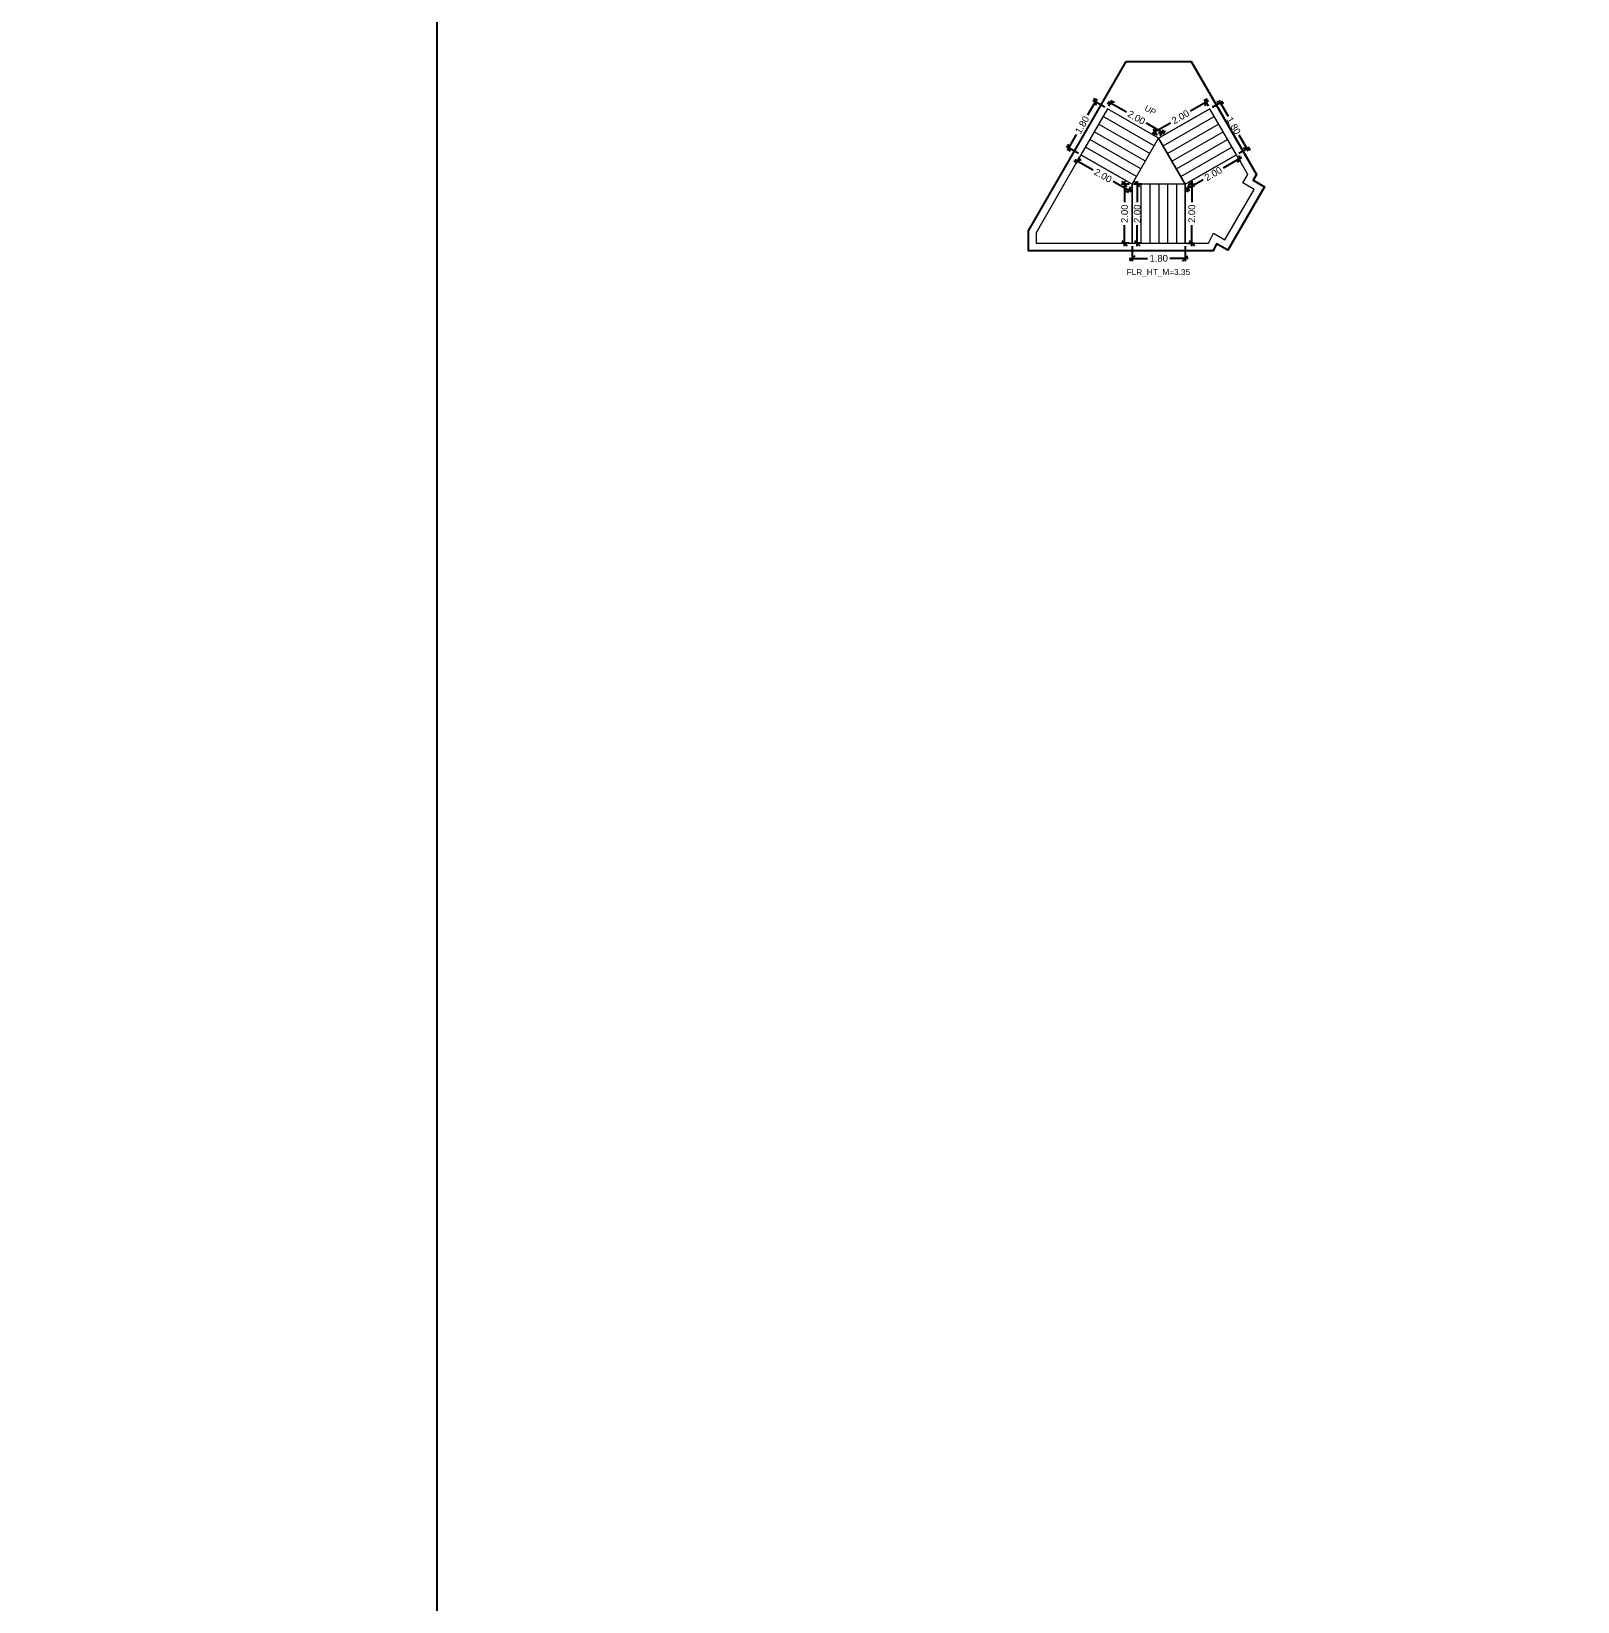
# Model space of a CAD drawing. Header units: metres. Extents: x 256329 to 886268, y -249371 to 355.
# Drawn here: x 287182.7 to 287235.1, y -1403.5 to -1350.2 of the extents above; entities that cross this region are included whole.
import ezdxf

# ---------------------------------------------------------------- set-up
doc = ezdxf.new("R2010")
doc.units = ezdxf.units.M
doc.header["$MEASUREMENT"] = 0
doc.header["$PDMODE"] = 35
doc.linetypes.add('CONTINOUS', pattern=[0])
doc.layers.get('0').update_dxf_attribs({"lineweight": 18})
doc.layers.get('Defpoints').update_dxf_attribs({"lineweight": 20})
doc.layers.add('A_TEXT', color=4, linetype='Continuous', lineweight=0, transparency=0.3)
doc.layers.add('BLK_2_FLR_37_STAIR_1', color=7, linetype='Continuous')
for name, color, linetype, lineweight in [('BLK_2_FLR_37_STAIR_1_FLIGHT_1', 7, 'Continuous', 0), ('BLK_2_FLR_37_STAIR_1_FLIGHT_2', 7, 'Continuous', 0), ('BLK_2_FLR_37_STAIR_1_FLIGHT_3', 7, 'Continuous', 0), ('BLK_2_FLR_37_STAIR_1_LANDING_1', 7, 'Continuous', 0), ('BLK_2_FLR_37_STAIR_1_LANDING_2', 7, 'Continuous', 0)]:
    doc.layers.add(name, color=color, linetype=linetype, lineweight=lineweight)
doc.layers.add('SPA COMMENT', color=7, linetype='Continuous', true_color=0xeb0505)
doc.styles.add('Arial', font='arial.ttf')
doc.styles.get("Standard").update_dxf_attribs({"font": 'arial.ttf'})
doc.dimstyles.new('METRIC DIM', dxfattribs={"dimtxt": 0.23, "dimasz": 0.18, "dimexe": 0.1, "dimexo": 0.1, "dimgap": 0.09, "dimtad": 0, "dimzin": 0, "dimdsep": 46, "dimtxsty": 'Standard', "dimblk": 'OBLIQUE', "dimcen": 0, "dimdle": 0.1, "dimclrd": 147, "dimclre": 147, "dimclrt": 7, "dimadec": 0, "dimazin": 0, "dimtfac": 1, "dimtofl": 0, "dimtmove": 0, "dimatfit": 2, "dimfxl": 0.125, "dimtolj": 1, "dimtzin": 0, "dimarcsym": 0})

# ---------------------------------------------------------------- blocks, each defined once
blk = doc.blocks.new('_Oblique')
at = {"color": 0, "linetype": 'ByBlock', "lineweight": -2}
blk.add_line((-0.5, -0.5), (0.5, 0.5), dxfattribs=at)
blk = doc.blocks.new('*D1927')
at = {"layer": 'BLK_2_FLR_37_STAIR_1_FLIGHT_2', "color": 147, "lineweight": -2, "transparency": 16777216}
for p, q in [((287219.931861, -1357.938402), (287220.554361, -1357.938178)), ((287220.031713, -1357.526394), (287220.031897, -1358.038366)), ((287221.931861, -1357.937683), (287221.309361, -1357.937906)), ((287221.831713, -1357.525747), (287221.831897, -1358.037719))]:
    blk.add_line(p, q, dxfattribs=at)
at = {"layer": 'Defpoints', "color": 0, "linetype": 'CONTINOUS', "transparency": 16777216}
for p in [(287220.031677, -1357.426394, 0.042641), (287221.831677, -1357.425747, 0.042641), (287220.031861, -1357.938366)]:
    blk.add_point(p, dxfattribs=at)
at = {"layer": 'BLK_2_FLR_37_STAIR_1_FLIGHT_2', "color": 147, "linetype": 'CONTINOUS', "lineweight": -2, "transparency": 16777216, "xscale": 0.18, "yscale": 0.18, "zscale": 0.18}
for p, rotation in [((287220.031861, -1357.938366), 180.020597), ((287221.831861, -1357.937719), 0.020597)]:
    blk.add_blockref('_Oblique', p, dxfattribs=dict(at, rotation=rotation))
at = {"layer": 'BLK_2_FLR_37_STAIR_1_FLIGHT_2', "color": 7, "linetype": 'CONTINOUS', "transparency": 16777216, "insert": (287220.931861, -1357.938042), "char_height": 0.23, "attachment_point": 5, "rotation": 0.0205967}
blk.add_mtext('\\A1;1.80', dxfattribs=at)
blk = doc.blocks.new('*D1928')
at = {"layer": 'BLK_2_FLR_37_STAIR_1_FLIGHT_3', "color": 147, "lineweight": -2, "transparency": 16777216}
for p, q in [((287222.623199, -1352.596422), (287222.007273, -1352.950566)), ((287222.6138, -1352.780694), (287222.486662, -1352.559576)), ((287220.714657, -1353.693792), (287221.330583, -1353.339648)), ((287220.878641, -1353.778372), (287220.751503, -1353.557255))]:
    blk.add_line(p, q, dxfattribs=at)
at = {"layer": 'Defpoints', "color": 0, "linetype": 'CONTINOUS', "transparency": 16777216}
for p in [(287222.663645, -1352.867386, 0.042641), (287220.801349, -1353.643946), (287220.928486, -1353.865064, 0.042641)]:
    blk.add_point(p, dxfattribs=at)
at = {"layer": 'BLK_2_FLR_37_STAIR_1_FLIGHT_3', "color": 147, "linetype": 'CONTINOUS', "lineweight": -2, "transparency": 16777216, "xscale": 0.18, "yscale": 0.18, "zscale": 0.18}
for p, rotation in [((287222.536507, -1352.646268), 29.897956), ((287220.801349, -1353.643946), 209.897956)]:
    blk.add_blockref('_Oblique', p, dxfattribs=dict(at, rotation=rotation))
at = {"layer": 'BLK_2_FLR_37_STAIR_1_FLIGHT_3', "color": 7, "linetype": 'CONTINOUS', "transparency": 16777216, "insert": (287221.668928, -1353.145107), "char_height": 0.23, "attachment_point": 5, "rotation": 29.8979558}
blk.add_mtext('\\A1;2.00', dxfattribs=at)
blk = doc.blocks.new('*D1929')
at = {"layer": 'BLK_2_FLR_37_STAIR_1_FLIGHT_1', "color": 147, "lineweight": -2, "transparency": 16777216}
for p, q in [((287219.223028, -1352.618067), (287219.838382, -1352.971666)), ((287219.244217, -1352.781904), (287219.359555, -1352.581185)), ((287221.130529, -1353.714168), (287220.515175, -1353.360569)), ((287220.978309, -1353.778359), (287221.093648, -1353.57764))]:
    blk.add_line(p, q, dxfattribs=at)
at = {"layer": 'Defpoints', "color": 0, "linetype": 'CONTINOUS', "transparency": 16777216}
for p in [(287219.194394, -1352.868609, 0.042641), (287219.309732, -1352.66789), (287220.928486, -1353.865064, 0.042641)]:
    blk.add_point(p, dxfattribs=at)
at = {"layer": 'BLK_2_FLR_37_STAIR_1_FLIGHT_1', "color": 147, "linetype": 'CONTINOUS', "lineweight": -2, "transparency": 16777216, "xscale": 0.18, "yscale": 0.18, "zscale": 0.18}
for p, rotation in [((287219.309732, -1352.66789), 150.117187), ((287221.043825, -1353.664345), 330.117187)]:
    blk.add_blockref('_Oblique', p, dxfattribs=dict(at, rotation=rotation))
at = {"layer": 'BLK_2_FLR_37_STAIR_1_FLIGHT_1', "color": 7, "linetype": 'CONTINOUS', "transparency": 16777216, "insert": (287220.176779, -1353.166117), "char_height": 0.23, "attachment_point": 5, "rotation": 330.1171874}
blk.add_mtext('\\A1;2.00', dxfattribs=at)
blk = doc.blocks.new('*D1930')
at = {"layer": 'BLK_2_FLR_37_STAIR_1_LANDING_2', "color": 147, "lineweight": -2, "transparency": 16777216}
for p, q in [((287221.931676, -1355.426195), (287222.158955, -1355.427212)), ((287222.059404, -1355.326766), (287222.056226, -1356.036581)), ((287222.049555, -1357.526963), (287222.052732, -1356.817147)), ((287221.922722, -1357.426394), (287222.150001, -1357.427411))]:
    blk.add_line(p, q, dxfattribs=at)
at = {"layer": 'Defpoints', "color": 0, "linetype": 'CONTINOUS', "transparency": 16777216}
for p in [(287221.831677, -1355.425747, 0.042641), (287221.822723, -1357.425946, 0.042641), (287222.050002, -1357.426964)]:
    blk.add_point(p, dxfattribs=at)
at = {"layer": 'BLK_2_FLR_37_STAIR_1_LANDING_2', "color": 147, "linetype": 'CONTINOUS', "lineweight": -2, "transparency": 16777216, "xscale": 0.18, "yscale": 0.18, "zscale": 0.18}
for p, rotation in [((287222.058956, -1355.426765), 89.743523), ((287222.050002, -1357.426964), 269.743523)]:
    blk.add_blockref('_Oblique', p, dxfattribs=dict(at, rotation=rotation))
at = {"layer": 'BLK_2_FLR_37_STAIR_1_LANDING_2', "color": 7, "linetype": 'CONTINOUS', "transparency": 16777216, "insert": (287222.054479, -1356.426864), "char_height": 0.23, "attachment_point": 5, "rotation": 89.7435229}
blk.add_mtext('\\A1;2.00', dxfattribs=at)
blk = doc.blocks.new('*D1931')
at = {"layer": 'BLK_2_FLR_37_STAIR_1_LANDING_2', "color": 147, "lineweight": -2, "transparency": 16777216}
for p, q in [((287223.733608, -1354.52136), (287223.119194, -1354.875937)), ((287223.613334, -1354.513014), (287223.696979, -1354.657955)), ((287221.82871, -1355.620672), (287222.443124, -1355.266095)), ((287221.88166, -1355.512359), (287221.965306, -1355.657301))]:
    blk.add_line(p, q, dxfattribs=at)
at = {"layer": 'Defpoints', "color": 0, "linetype": 'CONTINOUS', "transparency": 16777216}
for p in [(287223.56335, -1354.426402, 0.042641), (287223.646996, -1354.571343), (287221.831677, -1355.425747, 0.042641)]:
    blk.add_point(p, dxfattribs=at)
at = {"layer": 'BLK_2_FLR_37_STAIR_1_LANDING_2', "color": 147, "linetype": 'CONTINOUS', "lineweight": -2, "transparency": 16777216, "xscale": 0.18, "yscale": 0.18, "zscale": 0.18}
for p, rotation in [((287223.646996, -1354.571343), 29.98915999999999), ((287221.915322, -1355.570689), 209.98916)]:
    blk.add_blockref('_Oblique', p, dxfattribs=dict(at, rotation=rotation))
at = {"layer": 'BLK_2_FLR_37_STAIR_1_LANDING_2', "color": 7, "linetype": 'CONTINOUS', "transparency": 16777216, "insert": (287222.781159, -1355.071016), "char_height": 0.23, "attachment_point": 5, "rotation": 29.9891596}
blk.add_mtext('\\A1;2.00', dxfattribs=at)
blk = doc.blocks.new('*D1932')
at = {"layer": 'BLK_2_FLR_37_STAIR_1_LANDING_1', "color": 147, "lineweight": -2, "transparency": 16777216}
for p, q in [((287218.091285, -1354.587595), (287218.706639, -1354.941194)), ((287218.247761, -1354.515996), (287218.128167, -1354.724122)), ((287219.998787, -1355.683696), (287219.383432, -1355.330097)), ((287219.981854, -1355.512452), (287219.862259, -1355.720578))]:
    blk.add_line(p, q, dxfattribs=at)
at = {"layer": 'Defpoints', "color": 0, "linetype": 'CONTINOUS', "transparency": 16777216}
for p in [(287218.17799, -1354.637418), (287218.297584, -1354.429292, 0.042641), (287220.031677, -1355.425747, 0.042641)]:
    blk.add_point(p, dxfattribs=at)
at = {"layer": 'BLK_2_FLR_37_STAIR_1_LANDING_1', "color": 147, "linetype": 'CONTINOUS', "lineweight": -2, "transparency": 16777216, "xscale": 0.18, "yscale": 0.18, "zscale": 0.18}
for p, rotation in [((287218.17799, -1354.637418), 150.117187), ((287219.912082, -1355.633873), 330.117187)]:
    blk.add_blockref('_Oblique', p, dxfattribs=dict(at, rotation=rotation))
at = {"layer": 'BLK_2_FLR_37_STAIR_1_LANDING_1', "color": 7, "linetype": 'CONTINOUS', "transparency": 16777216, "insert": (287219.045036, -1355.135645), "char_height": 0.23, "attachment_point": 5, "rotation": 330.1171874}
blk.add_mtext('\\A1;2.00', dxfattribs=at)
blk = doc.blocks.new('*D1933')
at = {"layer": 'BLK_2_FLR_37_STAIR_1_LANDING_1', "color": 147, "lineweight": -2, "transparency": 16777216}
for p, q in [((287219.931677, -1355.425747), (287219.676026, -1355.425747)), ((287219.776026, -1355.325747), (287219.776026, -1356.035461)), ((287219.776026, -1357.525747), (287219.776026, -1356.816034)), ((287219.931677, -1357.425747), (287219.676026, -1357.425747))]:
    blk.add_line(p, q, dxfattribs=at)
at = {"layer": 'Defpoints', "color": 0, "linetype": 'CONTINOUS', "transparency": 16777216}
for p in [(287220.031677, -1355.425747, 0.042641), (287219.776026, -1357.425747), (287220.031677, -1357.425747, 0.042641)]:
    blk.add_point(p, dxfattribs=at)
at = {"layer": 'BLK_2_FLR_37_STAIR_1_LANDING_1', "color": 147, "linetype": 'CONTINOUS', "lineweight": -2, "transparency": 16777216, "xscale": 0.18, "yscale": 0.18, "zscale": 0.18}
for p, rotation in [((287219.776026, -1355.425747), 90), ((287219.776026, -1357.425747), 270)]:
    blk.add_blockref('_Oblique', p, dxfattribs=dict(at, rotation=rotation))
at = {"layer": 'BLK_2_FLR_37_STAIR_1_LANDING_1', "color": 7, "linetype": 'CONTINOUS', "transparency": 16777216, "insert": (287219.776026, -1356.425747), "char_height": 0.23, "attachment_point": 5, "rotation": 90}
blk.add_mtext('\\A1;2.00', dxfattribs=at)
blk = doc.blocks.new('*D1934')
at = {"layer": 'BLK_2_FLR_37_STAIR_1_FLIGHT_3', "color": 147, "lineweight": -2, "transparency": 16777216}
for p, q in [((287222.750257, -1352.817402), (287223.106186, -1352.611996)), ((287222.969591, -1352.575368), (287223.280739, -1353.114527)), ((287223.649962, -1354.376418), (287224.005892, -1354.171012)), ((287223.969263, -1354.307608), (287223.658115, -1353.768448))]:
    blk.add_line(p, q, dxfattribs=at)
at = {"layer": 'Defpoints', "color": 0, "linetype": 'CONTINOUS', "transparency": 16777216}
for p in [(287222.663645, -1352.867386, 0.042641), (287223.91928, -1354.220996), (287223.56335, -1354.426402, 0.042641)]:
    blk.add_point(p, dxfattribs=at)
at = {"layer": 'BLK_2_FLR_37_STAIR_1_FLIGHT_3', "color": 147, "linetype": 'CONTINOUS', "lineweight": -2, "transparency": 16777216, "xscale": 0.18, "yscale": 0.18, "zscale": 0.18}
for p, rotation in [((287223.019574, -1352.66198), 119.98916), ((287223.91928, -1354.220996), 299.98916)]:
    blk.add_blockref('_Oblique', p, dxfattribs=dict(at, rotation=rotation))
at = {"layer": 'BLK_2_FLR_37_STAIR_1_FLIGHT_3', "color": 7, "linetype": 'CONTINOUS', "transparency": 16777216, "insert": (287223.469427, -1353.441488), "char_height": 0.23, "attachment_point": 5, "rotation": 299.9891596}
blk.add_mtext('\\A1;1.80', dxfattribs=at)
blk = doc.blocks.new('*D1935')
at = {"layer": 'BLK_2_FLR_37_STAIR_1_FLIGHT_1', "color": 147, "lineweight": -2, "transparency": 16777216}
for p, q in [((287218.835093, -1352.546811), (287218.524947, -1353.086547)), ((287219.107689, -1352.818786), (287218.698566, -1352.583693)), ((287218.210879, -1354.379469), (287217.801756, -1354.144376)), ((287217.838638, -1354.280903), (287218.148785, -1353.741167))]:
    blk.add_line(p, q, dxfattribs=at)
at = {"layer": 'Defpoints', "color": 0, "linetype": 'CONTINOUS', "transparency": 16777216}
for p in [(287219.194394, -1352.868609, 0.042641), (287217.888461, -1354.194199), (287218.297584, -1354.429292, 0.042641)]:
    blk.add_point(p, dxfattribs=at)
at = {"layer": 'BLK_2_FLR_37_STAIR_1_FLIGHT_1', "color": 147, "linetype": 'CONTINOUS', "lineweight": -2, "transparency": 16777216, "xscale": 0.18, "yscale": 0.18, "zscale": 0.18}
for p, rotation in [((287218.78527, -1352.633515), 60.117187), ((287217.888461, -1354.194199), 240.1171869999999)]:
    blk.add_blockref('_Oblique', p, dxfattribs=dict(at, rotation=rotation))
at = {"layer": 'BLK_2_FLR_37_STAIR_1_FLIGHT_1', "color": 7, "linetype": 'CONTINOUS', "transparency": 16777216, "insert": (287218.336866, -1353.413857), "char_height": 0.23, "attachment_point": 5, "rotation": 60.1171874}
blk.add_mtext('\\A1;1.80', dxfattribs=at)
blk = doc.blocks.new('*D1946')
at = {"layer": 'BLK_2_FLR_37_STAIR_1_FLIGHT_2', "color": 147, "lineweight": -2, "transparency": 16777216}
for p, q in [((287220.360768, -1355.425747), (287220.105117, -1355.425747)), ((287220.205117, -1355.325747), (287220.205117, -1356.035461)), ((287220.205117, -1357.525747), (287220.205117, -1356.816034)), ((287220.360768, -1357.425747), (287220.105117, -1357.425747))]:
    blk.add_line(p, q, dxfattribs=at)
at = {"layer": 'Defpoints', "color": 0, "linetype": 'CONTINOUS', "transparency": 16777216}
for p in [(287220.460768, -1355.425747, 0.042641), (287220.205117, -1357.425747), (287220.460768, -1357.425747, 0.042641)]:
    blk.add_point(p, dxfattribs=at)
at = {"layer": 'BLK_2_FLR_37_STAIR_1_FLIGHT_2', "color": 147, "linetype": 'CONTINOUS', "lineweight": -2, "transparency": 16777216, "xscale": 0.18, "yscale": 0.18, "zscale": 0.18}
for p, rotation in [((287220.205117, -1355.425747), 90), ((287220.205117, -1357.425747), 270)]:
    blk.add_blockref('_Oblique', p, dxfattribs=dict(at, rotation=rotation))
at = {"layer": 'BLK_2_FLR_37_STAIR_1_FLIGHT_2', "color": 7, "linetype": 'CONTINOUS', "transparency": 16777216, "insert": (287220.205117, -1356.425747), "char_height": 0.23, "attachment_point": 5, "rotation": 90}
blk.add_mtext('\\A1;2.00', dxfattribs=at)

msp = doc.modelspace()

# ---------------------------------------------------------------- linework, layer by layer
at = {"color": 5, "linetype": 'CONTINOUS'}
for p, q in [((287220.031677, -1355.425747, 0.085282), (287220.928486, -1353.865064, 0.085282)), ((287221.831677, -1355.425747, 0.085282), (287220.031677, -1355.425747, 0.085282))]:
    msp.add_line(p, q, dxfattribs=at)
at = {"color": 5, "linetype": 'CONTINOUS', "elevation": 0.085282}
msp.add_lwpolyline([(287221.831677, -1355.425747), (287220.928486, -1353.865064)], dxfattribs=at)
at = {"layer": 'BLK_2_FLR_37_STAIR_1', "color": 7, "linetype": 'CONTINOUS', "elevation": 0.085282}
msp.add_lwpolyline([(287219.826145, -1351.260756), (287222.028938, -1351.260756), (287224.240501, -1355.092969), (287224.127369, -1355.288769), (287224.515894, -1355.51853), (287223.270203, -1357.656711), (287222.894329, -1357.440321), (287222.774596, -1357.679027), (287216.522853, -1357.680591), (287216.522685, -1357.009639)], close=True, dxfattribs=at)
at = {"layer": 'BLK_2_FLR_37_STAIR_1_FLIGHT_1', "color": 3, "linetype": 'CONTINOUS'}
for p, q in [((287220.779018, -1354.125178, 0.085282), (287219.044926, -1353.128722, 0.085282)), ((287220.928486, -1353.865064, 0.085282), (287219.194394, -1352.868609, 0.085282)), ((287220.480081, -1354.645406, 0.085282), (287218.745989, -1353.64895, 0.085282)), ((287220.62955, -1354.385292, 0.085282), (287218.895457, -1353.388836, 0.085282)), ((287220.181145, -1355.165633, 0.085282), (287218.447052, -1354.169178, 0.085282)), ((287220.330613, -1354.905519, 0.085282), (287218.596521, -1353.909064, 0.085282)), ((287220.031677, -1355.425747, 0.085282), (287218.297584, -1354.429292, 0.085282))]:
    msp.add_line(p, q, dxfattribs=at)
at = {"layer": 'BLK_2_FLR_37_STAIR_1_FLIGHT_1', "color": 7, "linetype": 'CONTINOUS', "elevation": 0.085282}
msp.add_lwpolyline([(287219.194394, -1352.868609), (287218.297584, -1354.429292), (287220.031677, -1355.425747), (287220.928486, -1353.865064), (287219.194394, -1352.868609)], dxfattribs=at)
at = {"layer": 'BLK_2_FLR_37_STAIR_1_FLIGHT_2', "color": 3, "linetype": 'CONTINOUS'}
for p, q in [((287220.031677, -1355.425747, 0.085282), (287220.031677, -1357.425747, 0.085282)), ((287220.331677, -1355.425747, 0.085282), (287220.331677, -1357.425747, 0.085282)), ((287220.631677, -1355.425747, 0.085282), (287220.631677, -1357.425747, 0.085282)), ((287220.931677, -1355.425747, 0.085282), (287220.931677, -1357.425747, 0.085282)), ((287221.231677, -1355.425747, 0.085282), (287221.231677, -1357.425747, 0.085282)), ((287221.531677, -1355.425747, 0.085282), (287221.531677, -1357.425747, 0.085282)), ((287221.831677, -1355.425747, 0.085282), (287221.831677, -1357.425747, 0.085282))]:
    msp.add_line(p, q, dxfattribs=at)
at = {"layer": 'BLK_2_FLR_37_STAIR_1_FLIGHT_2', "color": 7, "linetype": 'CONTINOUS', "elevation": 0.085282}
msp.add_lwpolyline([(287221.831677, -1355.425747), (287220.031677, -1355.425747), (287220.031677, -1357.425747), (287221.831677, -1357.425747)], close=True, dxfattribs=at)
at = {"layer": 'BLK_2_FLR_37_STAIR_1_FLIGHT_3', "color": 3, "linetype": 'CONTINOUS'}
for p, q in [((287220.928486, -1353.865064, 0.085282), (287222.663645, -1352.867386, 0.085282)), ((287221.081922, -1354.126567, 0.085282), (287222.813596, -1353.127222, 0.085282)), ((287221.231873, -1354.386403, 0.085282), (287222.963547, -1353.387058, 0.085282)), ((287221.381824, -1354.646239, 0.085282), (287223.113498, -1353.646894, 0.085282)), ((287221.531775, -1354.906075, 0.085282), (287223.263449, -1353.90673, 0.085282)), ((287221.681726, -1355.165911, 0.085282), (287223.413399, -1354.166566, 0.085282)), ((287221.831677, -1355.425747, 0.085282), (287223.56335, -1354.426402, 0.085282))]:
    msp.add_line(p, q, dxfattribs=at)
at = {"layer": 'BLK_2_FLR_37_STAIR_1_FLIGHT_3', "ltscale": 0.05, "elevation": 0.085282}
msp.add_lwpolyline([(287220.928486, -1353.865064), (287221.831677, -1355.425747), (287223.56335, -1354.426402), (287222.663645, -1352.867386), (287220.928486, -1353.865064)], dxfattribs=at)
at = {"layer": 'BLK_2_FLR_37_STAIR_1_LANDING_1', "color": 7, "linetype": 'CONTINOUS', "elevation": 0.085282}
msp.add_lwpolyline([(287220.031677, -1355.425747), (287218.297584, -1354.429292), (287216.776021, -1357.077209), (287216.776109, -1357.427209), (287220.031677, -1357.425747), (287220.031677, -1355.425747)], dxfattribs=at)
at = {"layer": 'BLK_2_FLR_37_STAIR_1_LANDING_2', "color": 7, "linetype": 'CONTINOUS', "elevation": 0.085282}
msp.add_lwpolyline([(287221.831677, -1355.425747), (287221.831677, -1357.425747), (287222.618239, -1357.425747), (287222.788193, -1357.086919), (287223.177014, -1357.313444), (287224.170323, -1355.608469), (287223.782575, -1355.379167), (287223.947981, -1355.092893), (287223.56335, -1354.426402), (287221.83289, -1355.427844)], dxfattribs=at)
at = {"layer": 'SPA COMMENT'}
msp.add_lwpolyline([(287196.485564, -583.547289), (287356.837695, -583.547289), (287356.837695, -1602.985941), (287196.485564, -1602.985941)], close=True, dxfattribs=at)

# ---------------------------------------------------------------- texts
at = {"layer": 'A_TEXT', "lineweight": 0, "insert": (287219.325538, -1352.269136, 0.085282), "char_height": 0.2, "width": 2.485498, "attachment_point": 7, "rotation": 329.9945098, "style": 'Arial'}
msp.add_mtext('\\pxi2.2673,qc;UP', dxfattribs=at)
at = {"layer": 'BLK_2_FLR_37_STAIR_1', "color": 7, "linetype": 'CONTINOUS', "insert": (287221.996213, -1358.303507, 0.042641), "char_height": 0.2, "attachment_point": 3}
msp.add_mtext_dynamic_manual_height_columns('FLR_HT_M=3.35', width=2.272281, gutter_width=0.405, heights=[0.300679], dxfattribs=at)

# ---------------------------------------------------------------- dimensions: what is measured, and where the dimension line sits
at = {"layer": 'BLK_2_FLR_37_STAIR_1_FLIGHT_1', "color": 1, "linetype": 'CONTINOUS'}
dim = msp.add_aligned_dim(p1=(287219.194394, -1352.868609, 0.085282), p2=(287218.297584, -1354.429292, 0.085282), distance=-0.471858, dimstyle='METRIC DIM', override={"dimfxl": 0.18}, dxfattribs=at)
dim.commit()
dim.dimension.update_dxf_attribs({"geometry": '*D1935', "text_midpoint": (287218.336866, -1353.413857, 0.042641)})
at = {"layer": 'BLK_2_FLR_37_STAIR_1_FLIGHT_1', "color": 2, "linetype": 'CONTINOUS'}
dim = msp.add_aligned_dim(p1=(287220.928486, -1353.865064, 0.085282), p2=(287219.194394, -1352.868609, 0.085282), distance=-0.231497, dimstyle='METRIC DIM', override={"dimfxl": 0.18}, dxfattribs=at)
dim.commit()
dim.dimension.update_dxf_attribs({"geometry": '*D1929', "text_midpoint": (287220.176779, -1353.166117, 0.042641)})
at = {"layer": 'BLK_2_FLR_37_STAIR_1_FLIGHT_2', "color": 2, "linetype": 'CONTINOUS'}
dim = msp.add_aligned_dim(p1=(287220.460768, -1355.425747, 0.085282), p2=(287220.460768, -1357.425747, 0.085282), distance=-0.255651, dimstyle='METRIC DIM', override={"dimfxl": 0.18}, dxfattribs=at)
dim.commit()
dim.dimension.update_dxf_attribs({"geometry": '*D1946', "text_midpoint": (287220.205117, -1356.425747, 0.042641)})
at = {"layer": 'BLK_2_FLR_37_STAIR_1_FLIGHT_2', "color": 1, "linetype": 'CONTINOUS'}
dim = msp.add_aligned_dim(p1=(287221.831677, -1357.425747, 0.085282), p2=(287220.031677, -1357.426394, 0.085282), distance=0.511972, dimstyle='METRIC DIM', override={"dimfxl": 0.18}, dxfattribs=at)
dim.commit()
dim.dimension.update_dxf_attribs({"geometry": '*D1927', "text_midpoint": (287220.931861, -1357.938042, 0.042641)})
at = {"layer": 'BLK_2_FLR_37_STAIR_1_FLIGHT_3', "color": 2, "linetype": 'CONTINOUS'}
dim = msp.add_aligned_dim(p1=(287222.663645, -1352.867386, 0.085282), p2=(287220.928486, -1353.865064, 0.085282), distance=-0.255063, dimstyle='METRIC DIM', override={"dimfxl": 0.18}, dxfattribs=at)
dim.commit()
dim.dimension.update_dxf_attribs({"geometry": '*D1928', "text_midpoint": (287221.668928, -1353.145107, 0.042641)})
at = {"layer": 'BLK_2_FLR_37_STAIR_1_FLIGHT_3', "color": 1, "linetype": 'CONTINOUS'}
dim = msp.add_aligned_dim(p1=(287222.663645, -1352.867386, 0.085282), p2=(287223.56335, -1354.426402, 0.085282), distance=0.410947, dimstyle='METRIC DIM', override={"dimfxl": 0.18}, dxfattribs=at)
dim.commit()
dim.dimension.update_dxf_attribs({"geometry": '*D1934', "text_midpoint": (287223.469427, -1353.441488, 0.042641)})
at = {"layer": 'BLK_2_FLR_37_STAIR_1_LANDING_1', "color": 1, "linetype": 'CONTINOUS'}
dim = msp.add_aligned_dim(p1=(287220.031677, -1355.425747, 0.085282), p2=(287218.297584, -1354.429292, 0.085282), distance=0.24004, dimstyle='METRIC DIM', override={"dimfxl": 0.18}, dxfattribs=at)
dim.commit()
dim.dimension.update_dxf_attribs({"geometry": '*D1932', "text_midpoint": (287219.045036, -1355.135645, 0.042641)})
at = {"layer": 'BLK_2_FLR_37_STAIR_1_LANDING_1', "color": 2, "linetype": 'CONTINOUS'}
dim = msp.add_aligned_dim(p1=(287220.031677, -1355.425747, 0.085282), p2=(287220.031677, -1357.425747, 0.085282), distance=-0.255651, dimstyle='METRIC DIM', override={"dimfxl": 0.18}, dxfattribs=at)
dim.commit()
dim.dimension.update_dxf_attribs({"geometry": '*D1933', "text_midpoint": (287219.776026, -1356.425747, 0.042641)})
at = {"layer": 'BLK_2_FLR_37_STAIR_1_LANDING_2', "color": 1, "linetype": 'CONTINOUS'}
dim = msp.add_aligned_dim(p1=(287221.831677, -1355.425747, 0.085282), p2=(287223.56335, -1354.426402, 0.085282), distance=-0.167346, dimstyle='METRIC DIM', override={"dimfxl": 0.18}, dxfattribs=at)
dim.commit()
dim.dimension.update_dxf_attribs({"geometry": '*D1931', "text_midpoint": (287222.781159, -1355.071016, 0.042641)})
at = {"layer": 'BLK_2_FLR_37_STAIR_1_LANDING_2', "color": 2, "linetype": 'CONTINOUS'}
dim = msp.add_aligned_dim(p1=(287221.831677, -1355.425747, 0.085282), p2=(287221.822723, -1357.425946, 0.085282), distance=0.227281, dimstyle='METRIC DIM', override={"dimfxl": 0.18}, dxfattribs=at)
dim.commit()
dim.dimension.update_dxf_attribs({"geometry": '*D1930', "text_midpoint": (287222.054479, -1356.426864, 0.042641)})

doc.saveas('drawing.dxf')
